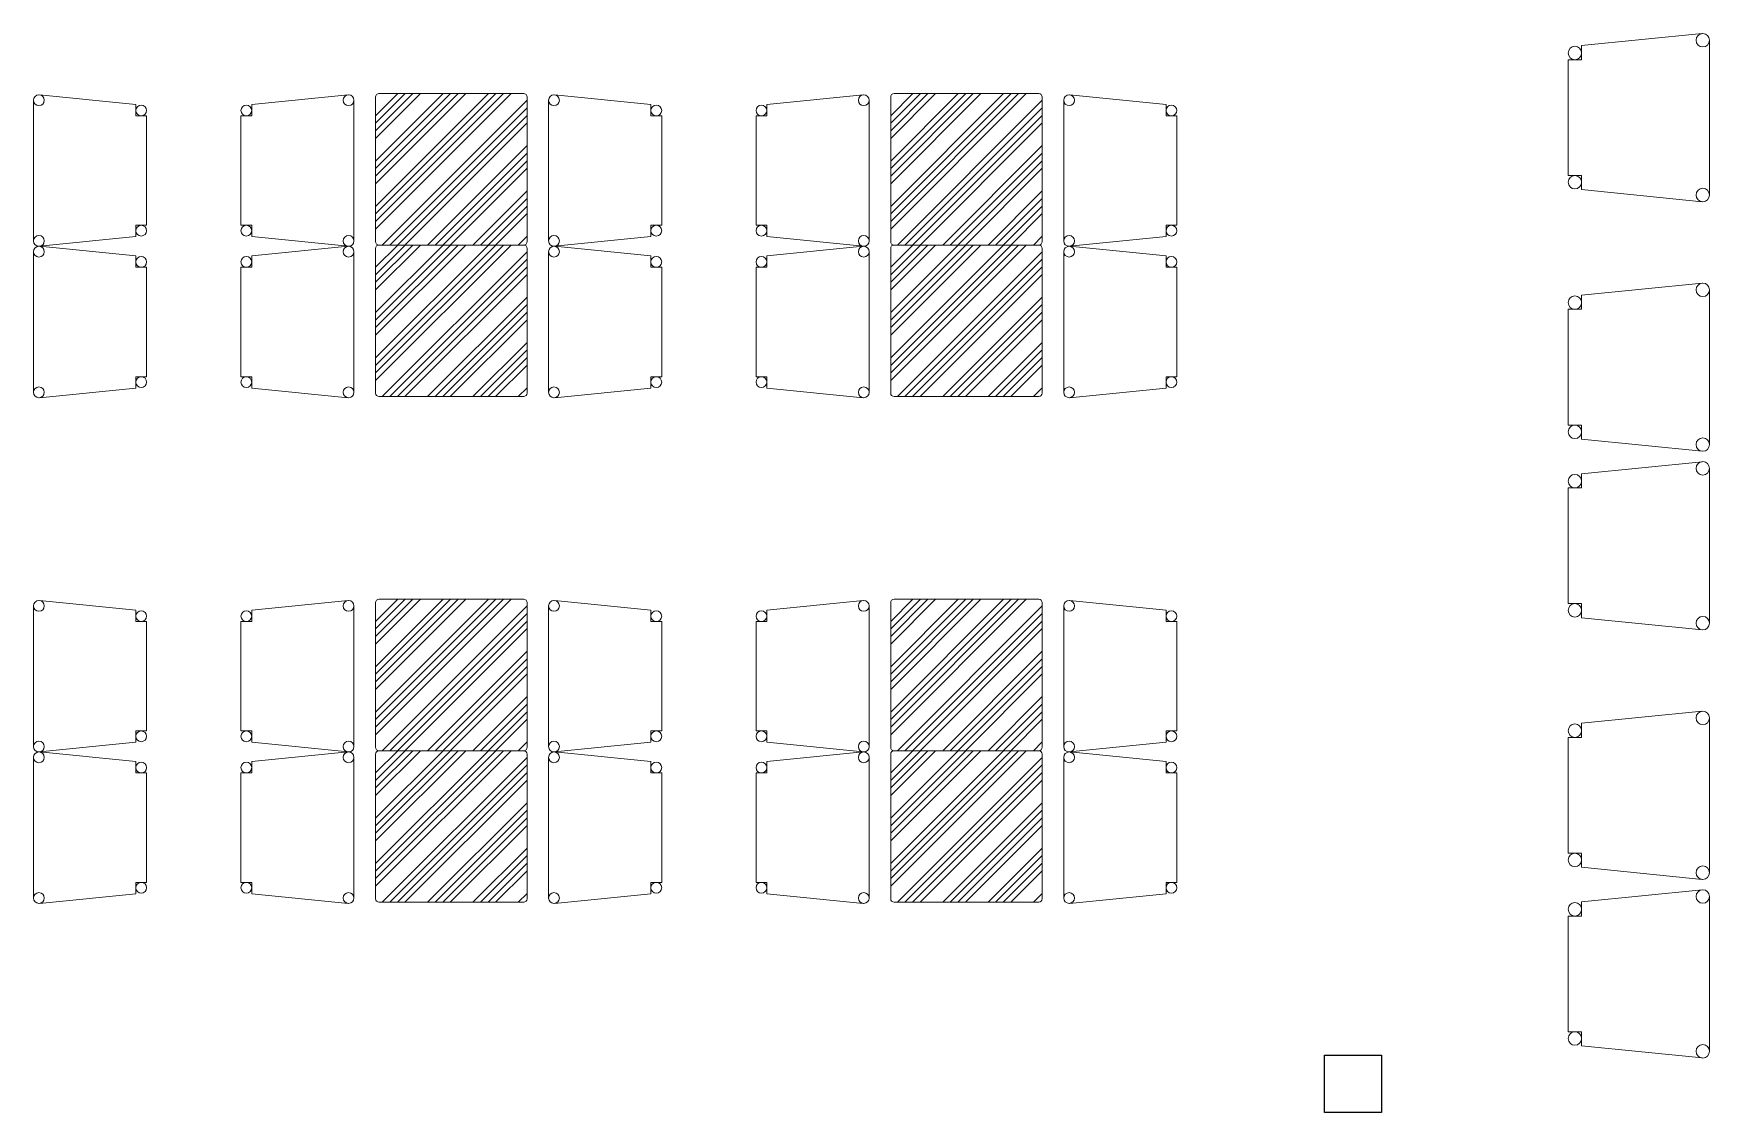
# Model space of a CAD drawing. Header units: centimetres. Extents: x 131563 to 145359, y 24878 to 28066.
# Drawn here: x 132984 to 133482, y 25995.2 to 26315.8 of the extents above; entities that cross this region are included whole.
import ezdxf

# ---------------------------------------------------------------- set-up
doc = ezdxf.new("R2010")
doc.units = ezdxf.units.CM
doc.header["$LTSCALE"] = 10
doc.header["$MEASUREMENT"] = 0
doc.layers.add('ARK_AHŞAP', color=45, linetype='Continuous', lineweight=15)
doc.layers.add('ARK_METAL', color=252, linetype='Continuous', lineweight=15)
doc.layers.add('LP-DIMENSION_INT_100', color=51, linetype='Continuous')

msp = doc.modelspace()

# ---------------------------------------------------------------- hatches: boundary and pattern name
at = {"layer": 'ARK_METAL'}
h = msp.add_hatch(dxfattribs=at)
h.set_pattern_fill('ANSI34', color=256, scale=0.5, angle=540)
h.set_pattern_definition([(225, (351043.854, -6158.147), (6.7351921, -6.7351921), []), (225, (351041.609, -6158.147), (6.7351921, -6.7351921), []), (225, (351039.364, -6158.147), (6.7351921, -6.7351921), []), (225, (351037.119, -6158.147), (6.7351921, -6.7351921), [])])
h.paths.add_polyline_path([(133086.67, 26297.95, 0.414214), (133085.67, 26296.95), (133085.67, 26253.95, 0.414214), (133086.67, 26252.95), (133129.67, 26252.95, 0.414214), (133130.67, 26253.95), (133130.67, 26296.95, 0.414214), (133129.67, 26297.95)])
h = msp.add_hatch(dxfattribs=at)
h.set_pattern_fill('ANSI34', color=256, scale=0.5, angle=540)
h.set_pattern_definition([(225, (351196.92, -6158.147), (6.7351921, -6.7351921), []), (225, (351194.675, -6158.147), (6.7351921, -6.7351921), []), (225, (351192.43, -6158.147), (6.7351921, -6.7351921), []), (225, (351190.1845, -6158.147), (6.7351921, -6.7351921), [])])
h.paths.add_polyline_path([(133239.73, 26297.95, 0.414214), (133238.73, 26296.95), (133238.73, 26253.95, 0.414214), (133239.73, 26252.95), (133282.73, 26252.95, 0.414214), (133283.73, 26253.95), (133283.73, 26296.95, 0.414214), (133282.73, 26297.95)])
h = msp.add_hatch(dxfattribs=at)
h.set_pattern_fill('ANSI34', color=256, scale=0.5, angle=540)
h.set_pattern_definition([(225, (351043.854, -6203.147), (6.7351921, -6.7351921), []), (225, (351041.609, -6203.147), (6.7351921, -6.7351921), []), (225, (351039.364, -6203.147), (6.7351921, -6.7351921), []), (225, (351037.119, -6203.147), (6.7351921, -6.7351921), [])])
h.paths.add_polyline_path([(133086.67, 26252.95, 0.414214), (133085.67, 26251.95), (133085.67, 26208.95, 0.414214), (133086.67, 26207.95), (133129.67, 26207.95, 0.414214), (133130.67, 26208.95), (133130.67, 26251.95, 0.414214), (133129.67, 26252.95)])
h = msp.add_hatch(dxfattribs=at)
h.set_pattern_fill('ANSI34', color=256, scale=0.5, angle=540)
h.set_pattern_definition([(225, (351196.92, -6203.147), (6.7351921, -6.7351921), []), (225, (351194.675, -6203.147), (6.7351921, -6.7351921), []), (225, (351192.43, -6203.147), (6.7351921, -6.7351921), []), (225, (351190.1845, -6203.147), (6.7351921, -6.7351921), [])])
h.paths.add_polyline_path([(133239.73, 26252.95, 0.414214), (133238.73, 26251.95), (133238.73, 26208.95, 0.414214), (133239.73, 26207.95), (133282.73, 26207.95, 0.414214), (133283.73, 26208.95), (133283.73, 26251.95, 0.414214), (133282.73, 26252.95)])
h = msp.add_hatch(dxfattribs=at)
h.set_pattern_fill('ANSI34', color=256, scale=0.5, angle=540)
h.set_pattern_definition([(225, (351043.854, -6308.4235), (6.7351921, -6.7351921), []), (225, (351041.609, -6308.4235), (6.7351921, -6.7351921), []), (225, (351039.364, -6308.4235), (6.7351921, -6.7351921), []), (225, (351037.119, -6308.4235), (6.7351921, -6.7351921), [])])
h.paths.add_polyline_path([(133086.67, 26147.67, 0.414214), (133085.67, 26146.67), (133085.67, 26103.67, 0.414214), (133086.67, 26102.67), (133129.67, 26102.67, 0.414214), (133130.67, 26103.67), (133130.67, 26146.67, 0.414214), (133129.67, 26147.67)])
h = msp.add_hatch(dxfattribs=at)
h.set_pattern_fill('ANSI34', color=256, scale=0.5, angle=540)
h.set_pattern_definition([(225, (351196.92, -6308.4235), (6.7351921, -6.7351921), []), (225, (351194.675, -6308.4235), (6.7351921, -6.7351921), []), (225, (351192.43, -6308.4235), (6.7351921, -6.7351921), []), (225, (351190.1845, -6308.4235), (6.7351921, -6.7351921), [])])
h.paths.add_polyline_path([(133239.73, 26147.67, 0.414214), (133238.73, 26146.67), (133238.73, 26103.67, 0.414214), (133239.73, 26102.67), (133282.73, 26102.67, 0.414214), (133283.73, 26103.67), (133283.73, 26146.67, 0.414214), (133282.73, 26147.67)])
h = msp.add_hatch(dxfattribs=at)
h.set_pattern_fill('ANSI34', color=256, scale=0.5, angle=540)
h.set_pattern_definition([(225, (351043.854, -6353.4235), (6.7351921, -6.7351921), []), (225, (351041.609, -6353.4235), (6.7351921, -6.7351921), []), (225, (351039.364, -6353.4235), (6.7351921, -6.7351921), []), (225, (351037.119, -6353.4235), (6.7351921, -6.7351921), [])])
h.paths.add_polyline_path([(133086.67, 26102.67, 0.414214), (133085.67, 26101.67), (133085.67, 26058.67, 0.414214), (133086.67, 26057.67), (133129.67, 26057.67, 0.414214), (133130.67, 26058.67), (133130.67, 26101.67, 0.414214), (133129.67, 26102.67)])
h = msp.add_hatch(dxfattribs=at)
h.set_pattern_fill('ANSI34', color=256, scale=0.5, angle=540)
h.set_pattern_definition([(225, (351196.92, -6353.4235), (6.7351921, -6.7351921), []), (225, (351194.675, -6353.4235), (6.7351921, -6.7351921), []), (225, (351192.43, -6353.4235), (6.7351921, -6.7351921), []), (225, (351190.1845, -6353.4235), (6.7351921, -6.7351921), [])])
h.paths.add_polyline_path([(133239.73, 26102.67, 0.414214), (133238.73, 26101.67), (133238.73, 26058.67, 0.414214), (133239.73, 26057.67), (133282.73, 26057.67, 0.414214), (133283.73, 26058.67), (133283.73, 26101.67, 0.414214), (133282.73, 26102.67)])

# ---------------------------------------------------------------- linework, layer by layer
at = {"layer": 'ARK_AHŞAP'}
for centre, radius in [((133480.05, 26313.8), 2), ((133442.05, 26310), 2), ((132985.62, 26295.97), 1.6), ((133077.65, 26295.97), 1.6), ((133138.68, 26295.97), 1.6), ((133230.72, 26295.97), 1.6), ((133291.75, 26295.97), 1.6), ((133016.02, 26292.93), 1.6), ((133047.25, 26292.93), 1.6), ((133169.08, 26292.93), 1.6), ((133200.32, 26292.93), 1.6), ((133322.15, 26292.93), 1.6), ((133442.05, 26271.61), 2), ((133480.05, 26267.8), 2), ((133480.05, 26267.8), 2), ((133016.02, 26257.21), 1.6), ((133047.25, 26257.21), 1.6), ((133169.08, 26257.21), 1.6), ((133200.32, 26257.21), 1.6), ((133322.15, 26257.21), 1.6), ((132985.62, 26254.17), 1.6), ((132985.62, 26250.97), 1.6), ((133077.65, 26254.17), 1.6), ((133077.65, 26250.97), 1.6), ((133138.68, 26254.17), 1.6), ((133138.68, 26250.97), 1.6), ((133230.72, 26254.17), 1.6), ((133230.72, 26250.97), 1.6), ((133291.75, 26254.17), 1.6), ((133291.75, 26250.97), 1.6), ((133016.02, 26247.93), 1.6), ((133047.25, 26247.93), 1.6), ((133169.08, 26247.93), 1.6), ((133200.32, 26247.93), 1.6), ((133322.15, 26247.93), 1.6), ((133480.05, 26239.64), 2), ((133442.05, 26235.84), 2), ((133016.02, 26212.21), 1.6), ((133047.25, 26212.21), 1.6), ((133169.08, 26212.21), 1.6), ((133200.32, 26212.21), 1.6), ((133322.15, 26212.21), 1.6), ((132985.62, 26209.17), 1.6), ((133077.65, 26209.17), 1.6), ((133138.68, 26209.17), 1.6), ((133230.72, 26209.17), 1.6), ((133291.75, 26209.17), 1.6), ((133442.05, 26197.44), 2), ((133480.05, 26193.64), 2), ((133480.05, 26186.57), 2), ((133442.05, 26182.77), 2), ((132985.62, 26145.69), 1.6), ((133077.65, 26145.69), 1.6), ((133138.68, 26145.69), 1.6), ((133230.72, 26145.69), 1.6), ((133291.75, 26145.69), 1.6), ((133016.02, 26142.65), 1.6), ((133047.25, 26142.65), 1.6), ((133169.08, 26142.65), 1.6), ((133200.32, 26142.65), 1.6), ((133322.15, 26142.65), 1.6), ((133442.05, 26144.37), 2), ((133480.05, 26140.57), 2), ((133480.05, 26140.57), 2), ((133480.05, 26112.41), 2), ((133016.02, 26106.94), 1.6), ((133047.25, 26106.94), 1.6), ((133169.08, 26106.94), 1.6), ((133200.32, 26106.94), 1.6), ((133322.15, 26106.94), 1.6), ((133442.05, 26108.61), 2), ((132985.62, 26103.89), 1.6), ((132985.62, 26100.69), 1.6), ((133077.65, 26103.89), 1.6), ((133077.65, 26100.69), 1.6), ((133138.68, 26103.89), 1.6), ((133138.68, 26100.69), 1.6), ((133230.72, 26103.89), 1.6), ((133230.72, 26100.69), 1.6), ((133291.75, 26103.89), 1.6), ((133291.75, 26100.69), 1.6), ((133016.02, 26097.65), 1.6), ((133047.25, 26097.65), 1.6), ((133169.08, 26097.65), 1.6), ((133200.32, 26097.65), 1.6), ((133322.15, 26097.65), 1.6), ((133442.05, 26070.21), 2), ((133480.05, 26066.41), 2), ((133016.02, 26061.94), 1.6), ((133047.25, 26061.94), 1.6), ((133169.08, 26061.94), 1.6), ((133200.32, 26061.94), 1.6), ((133322.15, 26061.94), 1.6), ((132985.62, 26058.89), 1.6), ((133077.65, 26058.89), 1.6), ((133138.68, 26058.89), 1.6), ((133230.72, 26058.89), 1.6), ((133291.75, 26058.89), 1.6), ((133442.05, 26055.54), 2), ((133480.05, 26059.34), 2), ((133442.05, 26017.14), 2), ((133480.05, 26013.34), 2), ((133480.05, 26013.34), 2)]:
    msp.add_circle(centre, radius, dxfattribs=at)
at = {"layer": 'ARK_METAL'}
for p, q in [((133444.05, 26312.2), (133479.85, 26315.79)), ((133444.05, 26308), (133444.05, 26312.2)), ((133482.05, 26313.8), (133482.05, 26267.8)), ((133440.05, 26290.8), (133440.05, 26308)), ((133440.05, 26273.61), (133440.05, 26308)), ((133440.05, 26308), (133444.05, 26308)), ((132984.02, 26254.17), (132984.02, 26295.97)), ((133014.42, 26294.69), (132985.78, 26297.56)), ((133048.85, 26294.69), (133077.49, 26297.56)), ((133079.25, 26254.17), (133079.25, 26295.97)), ((133137.08, 26254.17), (133137.08, 26295.97)), ((133167.48, 26294.69), (133138.84, 26297.56)), ((133201.92, 26294.69), (133230.56, 26297.56)), ((133232.32, 26254.17), (133232.32, 26295.97)), ((133290.15, 26254.17), (133290.15, 26295.97)), ((133320.55, 26294.69), (133291.91, 26297.56)), ((133014.42, 26291.33), (133014.42, 26294.69)), ((133017.62, 26291.33), (133014.42, 26291.33)), ((133017.62, 26291.33), (133017.62, 26258.81)), ((133045.65, 26291.33), (133045.65, 26258.81)), ((133045.65, 26291.33), (133048.85, 26291.33)), ((133048.85, 26291.33), (133048.85, 26294.69)), ((133167.48, 26291.33), (133167.48, 26294.69)), ((133170.68, 26291.33), (133167.48, 26291.33)), ((133170.68, 26291.33), (133170.68, 26258.81)), ((133198.72, 26291.33), (133198.72, 26258.81)), ((133198.72, 26291.33), (133201.92, 26291.33)), ((133201.92, 26291.33), (133201.92, 26294.69)), ((133320.55, 26291.33), (133320.55, 26294.69)), ((133323.75, 26291.33), (133320.55, 26291.33)), ((133323.75, 26291.33), (133323.75, 26258.81)), ((133017.62, 26272.57), (133017.62, 26258.81)), ((133045.65, 26272.57), (133045.65, 26258.81)), ((133170.68, 26272.57), (133170.68, 26258.81)), ((133198.72, 26272.57), (133198.72, 26258.81)), ((133323.75, 26272.57), (133323.75, 26258.81)), ((133440.05, 26273.61), (133444.05, 26273.61)), ((133444.05, 26273.61), (133444.05, 26269.4)), ((133444.05, 26269.4), (133479.85, 26265.81)), ((133014.42, 26258.81), (133014.42, 26255.45)), ((133017.62, 26258.81), (133014.42, 26258.81)), ((133045.65, 26258.81), (133048.85, 26258.81)), ((133048.85, 26258.81), (133048.85, 26255.45)), ((133167.48, 26258.81), (133167.48, 26255.45)), ((133170.68, 26258.81), (133167.48, 26258.81)), ((133198.72, 26258.81), (133201.92, 26258.81)), ((133201.92, 26258.81), (133201.92, 26255.45)), ((133320.55, 26258.81), (133320.55, 26255.45)), ((133323.75, 26258.81), (133320.55, 26258.81)), ((133014.42, 26255.45), (132985.78, 26252.58)), ((133014.42, 26249.69), (132985.78, 26252.56)), ((133048.85, 26255.45), (133077.49, 26252.58)), ((133048.85, 26249.69), (133077.49, 26252.56)), ((133167.48, 26255.45), (133138.84, 26252.58)), ((133167.48, 26249.69), (133138.84, 26252.56)), ((133201.92, 26255.45), (133230.56, 26252.58)), ((133201.92, 26249.69), (133230.56, 26252.56)), ((133320.55, 26255.45), (133291.91, 26252.58)), ((133320.55, 26249.69), (133291.91, 26252.56)), ((132984.02, 26209.17), (132984.02, 26250.97)), ((133014.42, 26246.33), (133014.42, 26249.69)), ((133017.62, 26246.33), (133014.42, 26246.33)), ((133017.62, 26246.33), (133017.62, 26213.81)), ((133045.65, 26246.33), (133045.65, 26213.81)), ((133045.65, 26246.33), (133048.85, 26246.33)), ((133048.85, 26246.33), (133048.85, 26249.69)), ((133079.25, 26209.17), (133079.25, 26250.97)), ((133137.08, 26209.17), (133137.08, 26250.97)), ((133167.48, 26246.33), (133167.48, 26249.69)), ((133170.68, 26246.33), (133167.48, 26246.33)), ((133170.68, 26246.33), (133170.68, 26213.81)), ((133198.72, 26246.33), (133198.72, 26213.81)), ((133198.72, 26246.33), (133201.92, 26246.33)), ((133201.92, 26246.33), (133201.92, 26249.69)), ((133232.32, 26209.17), (133232.32, 26250.97)), ((133290.15, 26209.17), (133290.15, 26250.97)), ((133320.55, 26246.33), (133320.55, 26249.69)), ((133323.75, 26246.33), (133320.55, 26246.33)), ((133323.75, 26246.33), (133323.75, 26213.81)), ((133444.05, 26238.04), (133479.85, 26241.63)), ((133444.05, 26233.84), (133444.05, 26238.04)), ((133482.05, 26239.64), (133482.05, 26193.64)), ((133440.05, 26216.64), (133440.05, 26233.84)), ((133440.05, 26199.44), (133440.05, 26233.84)), ((133440.05, 26233.84), (133444.05, 26233.84)), ((133017.62, 26227.57), (133017.62, 26213.81)), ((133045.65, 26227.57), (133045.65, 26213.81)), ((133170.68, 26227.57), (133170.68, 26213.81)), ((133198.72, 26227.57), (133198.72, 26213.81)), ((133323.75, 26227.57), (133323.75, 26213.81)), ((133014.42, 26213.81), (133014.42, 26210.45)), ((133017.62, 26213.81), (133014.42, 26213.81)), ((133045.65, 26213.81), (133048.85, 26213.81)), ((133048.85, 26213.81), (133048.85, 26210.45)), ((133167.48, 26213.81), (133167.48, 26210.45)), ((133170.68, 26213.81), (133167.48, 26213.81)), ((133198.72, 26213.81), (133201.92, 26213.81)), ((133201.92, 26213.81), (133201.92, 26210.45)), ((133320.55, 26213.81), (133320.55, 26210.45)), ((133323.75, 26213.81), (133320.55, 26213.81)), ((133014.42, 26210.45), (132985.78, 26207.58)), ((133048.85, 26210.45), (133077.49, 26207.58)), ((133167.48, 26210.45), (133138.84, 26207.58)), ((133201.92, 26210.45), (133230.56, 26207.58)), ((133320.55, 26210.45), (133291.91, 26207.58)), ((133440.05, 26199.44), (133444.05, 26199.44)), ((133444.05, 26199.44), (133444.05, 26195.24)), ((133444.05, 26195.24), (133479.85, 26191.65)), ((133444.05, 26184.97), (133479.85, 26188.56)), ((133482.05, 26186.57), (133482.05, 26140.57)), ((133444.05, 26180.77), (133444.05, 26184.97)), ((133440.05, 26163.57), (133440.05, 26180.77)), ((133440.05, 26146.37), (133440.05, 26180.77)), ((133440.05, 26180.77), (133444.05, 26180.77)), ((133014.42, 26144.41), (132985.78, 26147.29)), ((133048.85, 26144.41), (133077.49, 26147.29)), ((133167.48, 26144.41), (133138.84, 26147.29)), ((133201.92, 26144.41), (133230.56, 26147.29)), ((133320.55, 26144.41), (133291.91, 26147.29)), ((132984.02, 26103.89), (132984.02, 26145.69)), ((133014.42, 26141.05), (133014.42, 26144.41)), ((133048.85, 26141.05), (133048.85, 26144.41)), ((133079.25, 26103.89), (133079.25, 26145.69)), ((133137.08, 26103.89), (133137.08, 26145.69)), ((133167.48, 26141.05), (133167.48, 26144.41)), ((133201.92, 26141.05), (133201.92, 26144.41)), ((133232.32, 26103.89), (133232.32, 26145.69)), ((133290.15, 26103.89), (133290.15, 26145.69)), ((133320.55, 26141.05), (133320.55, 26144.41)), ((133440.05, 26146.37), (133444.05, 26146.37)), ((133444.05, 26146.37), (133444.05, 26142.17)), ((133444.05, 26142.17), (133479.85, 26138.58)), ((133017.62, 26141.05), (133014.42, 26141.05)), ((133017.62, 26141.05), (133017.62, 26108.54)), ((133045.65, 26141.05), (133045.65, 26108.54)), ((133045.65, 26141.05), (133048.85, 26141.05)), ((133170.68, 26141.05), (133167.48, 26141.05)), ((133170.68, 26141.05), (133170.68, 26108.54)), ((133198.72, 26141.05), (133198.72, 26108.54)), ((133198.72, 26141.05), (133201.92, 26141.05)), ((133323.75, 26141.05), (133320.55, 26141.05)), ((133323.75, 26141.05), (133323.75, 26108.54)), ((133017.62, 26122.29), (133017.62, 26108.54)), ((133045.65, 26122.29), (133045.65, 26108.54)), ((133170.68, 26122.29), (133170.68, 26108.54)), ((133198.72, 26122.29), (133198.72, 26108.54)), ((133323.75, 26122.29), (133323.75, 26108.54)), ((133444.05, 26110.81), (133479.85, 26114.4)), ((133482.05, 26112.41), (133482.05, 26066.41)), ((133014.42, 26108.54), (133014.42, 26105.17)), ((133017.62, 26108.54), (133014.42, 26108.54)), ((133045.65, 26108.54), (133048.85, 26108.54)), ((133048.85, 26108.54), (133048.85, 26105.17)), ((133167.48, 26108.54), (133167.48, 26105.17)), ((133170.68, 26108.54), (133167.48, 26108.54)), ((133198.72, 26108.54), (133201.92, 26108.54)), ((133201.92, 26108.54), (133201.92, 26105.17)), ((133320.55, 26108.54), (133320.55, 26105.17)), ((133323.75, 26108.54), (133320.55, 26108.54)), ((133444.05, 26106.61), (133444.05, 26110.81)), ((133014.42, 26105.17), (132985.78, 26102.3)), ((133014.42, 26099.41), (132985.78, 26102.29)), ((133048.85, 26105.17), (133077.49, 26102.3)), ((133048.85, 26099.41), (133077.49, 26102.29)), ((133167.48, 26105.17), (133138.84, 26102.3)), ((133167.48, 26099.41), (133138.84, 26102.29)), ((133201.92, 26105.17), (133230.56, 26102.3)), ((133201.92, 26099.41), (133230.56, 26102.29)), ((133320.55, 26105.17), (133291.91, 26102.3)), ((133320.55, 26099.41), (133291.91, 26102.29)), ((133440.05, 26089.41), (133440.05, 26106.61)), ((133440.05, 26072.21), (133440.05, 26106.61)), ((133440.05, 26106.61), (133444.05, 26106.61)), ((132984.02, 26058.89), (132984.02, 26100.69)), ((133014.42, 26096.05), (133014.42, 26099.41)), ((133048.85, 26096.05), (133048.85, 26099.41)), ((133079.25, 26058.89), (133079.25, 26100.69)), ((133137.08, 26058.89), (133137.08, 26100.69)), ((133167.48, 26096.05), (133167.48, 26099.41)), ((133201.92, 26096.05), (133201.92, 26099.41)), ((133232.32, 26058.89), (133232.32, 26100.69)), ((133290.15, 26058.89), (133290.15, 26100.69)), ((133320.55, 26096.05), (133320.55, 26099.41)), ((133017.62, 26096.05), (133014.42, 26096.05)), ((133017.62, 26096.05), (133017.62, 26063.54)), ((133045.65, 26096.05), (133045.65, 26063.54)), ((133045.65, 26096.05), (133048.85, 26096.05)), ((133170.68, 26096.05), (133167.48, 26096.05)), ((133170.68, 26096.05), (133170.68, 26063.54)), ((133198.72, 26096.05), (133198.72, 26063.54)), ((133198.72, 26096.05), (133201.92, 26096.05)), ((133323.75, 26096.05), (133320.55, 26096.05)), ((133323.75, 26096.05), (133323.75, 26063.54)), ((133017.62, 26077.29), (133017.62, 26063.54)), ((133045.65, 26077.29), (133045.65, 26063.54)), ((133170.68, 26077.29), (133170.68, 26063.54)), ((133198.72, 26077.29), (133198.72, 26063.54)), ((133323.75, 26077.29), (133323.75, 26063.54)), ((133440.05, 26072.21), (133444.05, 26072.21)), ((133444.05, 26072.21), (133444.05, 26068.01)), ((133444.05, 26068.01), (133479.85, 26064.42)), ((133014.42, 26063.54), (133014.42, 26060.17)), ((133017.62, 26063.54), (133014.42, 26063.54)), ((133045.65, 26063.54), (133048.85, 26063.54)), ((133048.85, 26063.54), (133048.85, 26060.17)), ((133167.48, 26063.54), (133167.48, 26060.17)), ((133170.68, 26063.54), (133167.48, 26063.54)), ((133198.72, 26063.54), (133201.92, 26063.54)), ((133201.92, 26063.54), (133201.92, 26060.17)), ((133320.55, 26063.54), (133320.55, 26060.17)), ((133323.75, 26063.54), (133320.55, 26063.54)), ((133014.42, 26060.17), (132985.78, 26057.3)), ((133048.85, 26060.17), (133077.49, 26057.3)), ((133167.48, 26060.17), (133138.84, 26057.3)), ((133201.92, 26060.17), (133230.56, 26057.3)), ((133320.55, 26060.17), (133291.91, 26057.3)), ((133444.05, 26057.74), (133479.85, 26061.33)), ((133444.05, 26053.54), (133444.05, 26057.74)), ((133482.05, 26059.34), (133482.05, 26013.34)), ((133440.05, 26036.34), (133440.05, 26053.54)), ((133440.05, 26019.14), (133440.05, 26053.54)), ((133440.05, 26053.54), (133444.05, 26053.54)), ((133440.05, 26019.14), (133444.05, 26019.14)), ((133444.05, 26019.14), (133444.05, 26014.94)), ((133444.05, 26014.94), (133479.85, 26011.35))]:
    msp.add_line(p, q, dxfattribs=at)
for points in [[(133130.67, 26296.95), (133130.67, 26253.95, -0.414214), (133129.67, 26252.95), (133086.67, 26252.95, -0.414214), (133085.67, 26253.95), (133085.67, 26296.95, -0.414214), (133086.67, 26297.95), (133129.67, 26297.95, -0.414214)], [(133283.73, 26296.95), (133283.73, 26253.95, -0.414214), (133282.73, 26252.95), (133239.73, 26252.95, -0.414214), (133238.73, 26253.95), (133238.73, 26296.95, -0.414214), (133239.73, 26297.95), (133282.73, 26297.95, -0.414214)], [(133130.67, 26251.95), (133130.67, 26208.95, -0.414214), (133129.67, 26207.95), (133086.67, 26207.95, -0.414214), (133085.67, 26208.95), (133085.67, 26251.95, -0.414214), (133086.67, 26252.95), (133129.67, 26252.95, -0.414214)], [(133283.73, 26251.95), (133283.73, 26208.95, -0.414214), (133282.73, 26207.95), (133239.73, 26207.95, -0.414214), (133238.73, 26208.95), (133238.73, 26251.95, -0.414214), (133239.73, 26252.95), (133282.73, 26252.95, -0.414214)], [(133130.67, 26146.67), (133130.67, 26103.67, -0.414214), (133129.67, 26102.67), (133086.67, 26102.67, -0.414214), (133085.67, 26103.67), (133085.67, 26146.67, -0.414214), (133086.67, 26147.67), (133129.67, 26147.67, -0.414214)], [(133283.73, 26146.67), (133283.73, 26103.67, -0.414214), (133282.73, 26102.67), (133239.73, 26102.67, -0.414214), (133238.73, 26103.67), (133238.73, 26146.67, -0.414214), (133239.73, 26147.67), (133282.73, 26147.67, -0.414214)], [(133130.67, 26101.67), (133130.67, 26058.67, -0.414214), (133129.67, 26057.67), (133086.67, 26057.67, -0.414214), (133085.67, 26058.67), (133085.67, 26101.67, -0.414214), (133086.67, 26102.67), (133129.67, 26102.67, -0.414214)], [(133283.73, 26101.67), (133283.73, 26058.67, -0.414214), (133282.73, 26057.67), (133239.73, 26057.67, -0.414214), (133238.73, 26058.67), (133238.73, 26101.67, -0.414214), (133239.73, 26102.67), (133282.73, 26102.67, -0.414214)]]:
    msp.add_lwpolyline(points, format="xyb", close=True, dxfattribs=at)
at = {"layer": 'LP-DIMENSION_INT_100', "color": 2}
msp.add_lwpolyline([(133367.61, 26012.15), (133384.61, 26012.15), (133384.61, 25995.15), (133367.61, 25995.15)], close=True, dxfattribs=at)

doc.saveas('drawing.dxf')
